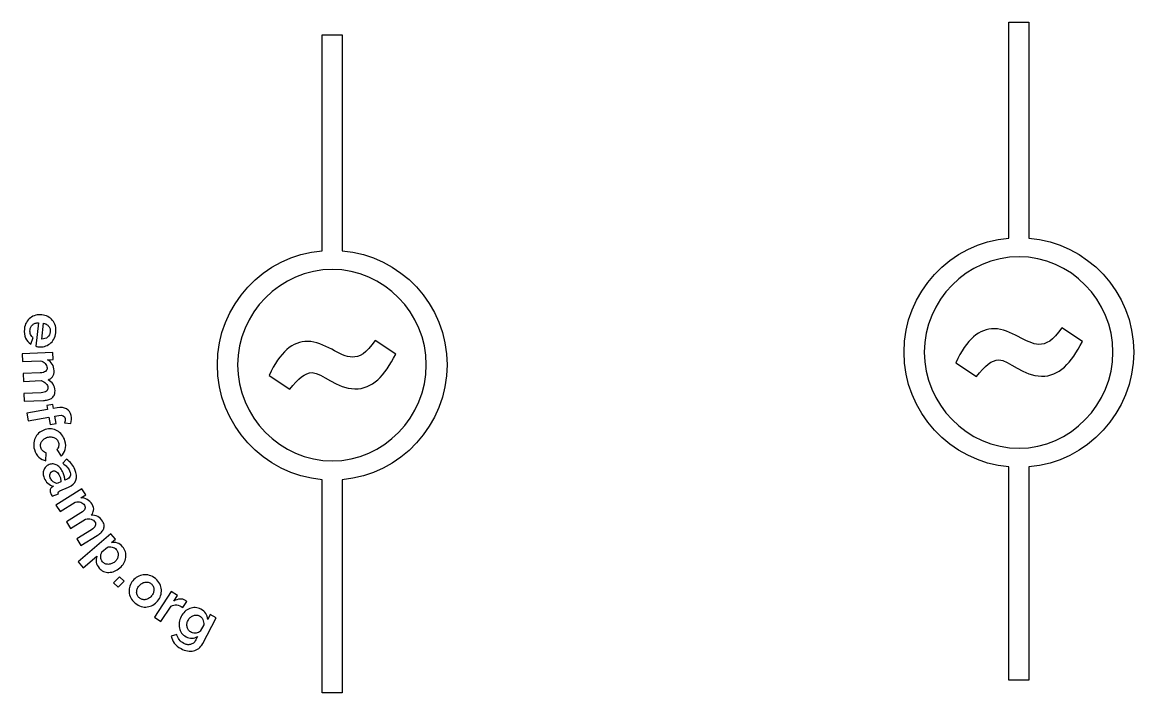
# Model space of a CAD drawing. Extents: x 1114 to 1549, y -1080 to -955.
# Drawn here: x 1342.6 to 1549.1, y -1080 to -955.5 of the extents above; entities that cross this region are included whole.
import ezdxf

# ---------------------------------------------------------------- set-up
doc = ezdxf.new("R2010")
doc.units = 0
doc.header["$MEASUREMENT"] = 0
doc.layers.add('LAYER_1', color=7, linetype='CONTINUOUS')

msp = doc.modelspace()

# ---------------------------------------------------------------- linework, layer by layer
at = {"layer": 'LAYER_1', "color": 250}
msp.add_lwpolyline([(1359.58, -1059.58), (1360.68, -1058.47), (1361.53, -1059.3), (1360.44, -1060.42), (1359.58, -1059.58)], dxfattribs=at)
for points, knots in [([(1529.64, -995.56), (1529.64, -995.56), (1529.64, -955.48), (1529.64, -955.48), (1529.64, -955.48), (1525.94, -955.48), (1525.94, -955.48), (1525.94, -955.48), (1525.94, -995.56), (1525.94, -995.56), (1515, -996.49), (1506.44, -1005.61), (1506.44, -1016.76), (1506.44, -1027.86), (1515, -1037.14), (1525.94, -1038.08), (1525.94, -1038.08), (1525.94, -1077.65), (1525.94, -1077.65), (1525.94, -1077.65), (1529.64, -1077.65), (1529.64, -1077.65), (1529.64, -1077.65), (1529.64, -1038.08), (1529.64, -1038.08), (1540.46, -1037.2), (1549.13, -1027.86), (1549.13, -1016.76), (1549.13, -1005.55), (1540.46, -996.44), (1529.64, -995.56)], [0, 0, 0, 0, 1, 1, 1, 2, 2, 2, 3, 3, 3, 4, 4, 4, 5, 5, 5, 6, 6, 6, 7, 7, 7, 8, 8, 8, 9, 9, 9, 10, 10, 10, 10]), ([(1402.05, -997.91), (1402.05, -997.91), (1402.05, -957.83), (1402.05, -957.83), (1402.05, -957.83), (1398.35, -957.83), (1398.35, -957.83), (1398.35, -957.83), (1398.35, -997.91), (1398.35, -997.91), (1387.42, -998.85), (1378.85, -1007.96), (1378.85, -1019.12), (1378.85, -1030.22), (1387.42, -1039.5), (1398.35, -1040.44), (1398.35, -1040.44), (1398.35, -1080.01), (1398.35, -1080.01), (1398.35, -1080.01), (1402.05, -1080.01), (1402.05, -1080.01), (1402.05, -1080.01), (1402.05, -1040.44), (1402.05, -1040.44), (1412.87, -1039.56), (1421.54, -1030.22), (1421.54, -1019.12), (1421.54, -1007.91), (1412.87, -998.8), (1402.05, -997.91)], [0, 0, 0, 0, 1, 1, 1, 2, 2, 2, 3, 3, 3, 4, 4, 4, 5, 5, 5, 6, 6, 6, 7, 7, 7, 8, 8, 8, 9, 9, 9, 10, 10, 10, 10]), ([(1527.81, -1034.6), (1518.15, -1034.6), (1510.19, -1026.37), (1510.19, -1016.76), (1510.19, -1007.15), (1518.15, -999.03), (1527.81, -999.03), (1537.37, -999.03), (1545.27, -1007.15), (1545.27, -1016.76), (1545.27, -1026.37), (1537.37, -1034.6), (1527.81, -1034.6)], [0, 0, 0, 0, 1, 1, 1, 2, 2, 2, 3, 3, 3, 4, 4, 4, 4]), ([(1400.23, -1036.96), (1390.56, -1036.96), (1382.61, -1028.73), (1382.61, -1019.12), (1382.61, -1009.51), (1390.56, -1001.39), (1400.23, -1001.39), (1409.78, -1001.39), (1417.68, -1009.51), (1417.68, -1019.12), (1417.68, -1028.73), (1409.78, -1036.96), (1400.23, -1036.96)], [0, 0, 0, 0, 1, 1, 1, 2, 2, 2, 3, 3, 3, 4, 4, 4, 4]), ([(1342.99, -1012.46), (1343.05, -1012), (1343.17, -1011.6), (1343.37, -1011.25), (1343.56, -1010.9), (1343.81, -1010.62), (1344.11, -1010.39), (1344.4, -1010.16), (1344.73, -1009.99), (1345.1, -1009.89), (1345.47, -1009.79), (1345.85, -1009.77), (1346.24, -1009.81), (1346.64, -1009.86), (1347.01, -1009.97), (1347.35, -1010.15), (1347.69, -1010.32), (1347.98, -1010.56), (1348.22, -1010.85), (1348.46, -1011.14), (1348.64, -1011.48), (1348.76, -1011.86), (1348.87, -1012.25), (1348.9, -1012.68), (1348.85, -1013.14), (1348.8, -1013.6), (1348.67, -1014), (1348.47, -1014.35), (1348.27, -1014.69), (1348.02, -1014.98), (1347.73, -1015.2), (1347.43, -1015.42), (1347.1, -1015.58), (1346.74, -1015.68), (1346.37, -1015.77), (1345.99, -1015.79), (1345.61, -1015.75), (1345.52, -1015.74), (1345.43, -1015.73), (1345.34, -1015.71), (1345.26, -1015.7), (1345.19, -1015.68), (1345.13, -1015.66), (1345.13, -1015.66), (1345.63, -1011.29), (1345.63, -1011.29), (1345.41, -1011.29), (1345.2, -1011.32), (1345.02, -1011.39), (1344.84, -1011.45), (1344.68, -1011.55), (1344.54, -1011.67), (1344.4, -1011.79), (1344.29, -1011.94), (1344.2, -1012.1), (1344.12, -1012.27), (1344.07, -1012.44), (1344.05, -1012.63), (1344.01, -1012.92), (1344.05, -1013.2), (1344.16, -1013.47), (1344.27, -1013.74), (1344.44, -1013.94), (1344.66, -1014.06), (1344.66, -1014.06), (1344.17, -1015.26), (1344.17, -1015.26), (1343.76, -1015), (1343.45, -1014.63), (1343.22, -1014.14), (1343, -1013.65), (1342.92, -1013.09), (1342.99, -1012.46)], [0, 0, 0, 0, 1, 1, 1, 2, 2, 2, 3, 3, 3, 4, 4, 4, 5, 5, 5, 6, 6, 6, 7, 7, 7, 8, 8, 8, 9, 9, 9, 10, 10, 10, 11, 11, 11, 12, 12, 12, 13, 13, 13, 14, 14, 14, 15, 15, 15, 16, 16, 16, 17, 17, 17, 18, 18, 18, 19, 19, 19, 20, 20, 20, 21, 21, 21, 22, 22, 22, 23, 23, 23, 24, 24, 24, 24]), ([(1346.24, -1014.31), (1346.66, -1014.33), (1347.02, -1014.21), (1347.31, -1013.96), (1347.6, -1013.71), (1347.76, -1013.39), (1347.81, -1013), (1347.83, -1012.8), (1347.82, -1012.62), (1347.77, -1012.44), (1347.72, -1012.26), (1347.64, -1012.1), (1347.53, -1011.96), (1347.42, -1011.82), (1347.29, -1011.69), (1347.13, -1011.59), (1346.96, -1011.49), (1346.78, -1011.42), (1346.57, -1011.38), (1346.57, -1011.38), (1346.24, -1014.31), (1346.24, -1014.31)], [0, 0, 0, 0, 1, 1, 1, 2, 2, 2, 3, 3, 3, 4, 4, 4, 5, 5, 5, 6, 6, 6, 7, 7, 7, 7]), ([(1524.06, -1018.2), (1522.73, -1018.2), (1521.46, -1019.25), (1519.91, -1021.29), (1519.91, -1021.29), (1516.05, -1018.75), (1516.05, -1018.75), (1518.09, -1014.33), (1520.41, -1012.4), (1523.23, -1012.4), (1526.27, -1012.4), (1529.3, -1015.32), (1531.51, -1015.32), (1532.84, -1015.32), (1534.11, -1014.66), (1535.77, -1012.23), (1535.77, -1012.23), (1539.58, -1014.77), (1539.58, -1014.77), (1537.48, -1018.8), (1535.33, -1021.24), (1531.96, -1021.24), (1528.7, -1021.24), (1525.88, -1018.2), (1524.06, -1018.2)], [0, 0, 0, 0, 1, 1, 1, 2, 2, 2, 3, 3, 3, 4, 4, 4, 5, 5, 5, 6, 6, 6, 7, 7, 7, 8, 8, 8, 8]), ([(1396.47, -1020.56), (1395.15, -1020.56), (1393.88, -1021.61), (1392.33, -1023.65), (1392.33, -1023.65), (1388.46, -1021.11), (1388.46, -1021.11), (1390.51, -1016.69), (1392.83, -1014.76), (1395.64, -1014.76), (1398.68, -1014.76), (1401.72, -1017.68), (1403.93, -1017.68), (1405.25, -1017.68), (1406.52, -1017.02), (1408.18, -1014.59), (1408.18, -1014.59), (1411.99, -1017.13), (1411.99, -1017.13), (1409.89, -1021.16), (1407.74, -1023.59), (1404.37, -1023.59), (1401.11, -1023.59), (1398.29, -1020.56), (1396.47, -1020.56)], [0, 0, 0, 0, 1, 1, 1, 2, 2, 2, 3, 3, 3, 4, 4, 4, 5, 5, 5, 6, 6, 6, 7, 7, 7, 8, 8, 8, 8]), ([(1342.98, -1025.87), (1342.98, -1025.87), (1342.91, -1024.42), (1342.91, -1024.42), (1342.91, -1024.42), (1346.1, -1024.28), (1346.1, -1024.28), (1346.56, -1024.27), (1346.89, -1024.17), (1347.09, -1024), (1347.29, -1023.84), (1347.39, -1023.61), (1347.38, -1023.34), (1347.37, -1023.06), (1347.24, -1022.79), (1347.01, -1022.55), (1346.78, -1022.31), (1346.49, -1022.14), (1346.13, -1022.04), (1346.13, -1022.04), (1342.82, -1022.19), (1342.82, -1022.19), (1342.82, -1022.19), (1342.76, -1020.73), (1342.76, -1020.73), (1342.76, -1020.73), (1345.95, -1020.6), (1345.95, -1020.6), (1346.4, -1020.58), (1346.73, -1020.49), (1346.93, -1020.32), (1347.14, -1020.16), (1347.23, -1019.94), (1347.22, -1019.66), (1347.21, -1019.38), (1347.09, -1019.11), (1346.86, -1018.87), (1346.63, -1018.62), (1346.34, -1018.45), (1345.98, -1018.36), (1345.98, -1018.36), (1342.66, -1018.5), (1342.66, -1018.5), (1342.66, -1018.5), (1342.6, -1017.05), (1342.6, -1017.05), (1342.6, -1017.05), (1348.28, -1016.8), (1348.28, -1016.8), (1348.28, -1016.8), (1348.34, -1018.11), (1348.34, -1018.11), (1348.34, -1018.11), (1347.29, -1018.16), (1347.29, -1018.16), (1347.66, -1018.35), (1347.96, -1018.63), (1348.17, -1018.98), (1348.39, -1019.34), (1348.51, -1019.75), (1348.53, -1020.22), (1348.55, -1020.7), (1348.45, -1021.07), (1348.23, -1021.34), (1348.01, -1021.61), (1347.73, -1021.79), (1347.39, -1021.88), (1347.79, -1022.1), (1348.1, -1022.38), (1348.32, -1022.72), (1348.55, -1023.07), (1348.67, -1023.47), (1348.69, -1023.92), (1348.7, -1024.27), (1348.65, -1024.56), (1348.53, -1024.79), (1348.41, -1025.02), (1348.24, -1025.2), (1348.04, -1025.33), (1347.83, -1025.46), (1347.6, -1025.56), (1347.33, -1025.62), (1347.07, -1025.68), (1346.8, -1025.71), (1346.52, -1025.72), (1346.52, -1025.72), (1342.98, -1025.87), (1342.98, -1025.87)], [0, 0, 0, 0, 1, 1, 1, 2, 2, 2, 3, 3, 3, 4, 4, 4, 5, 5, 5, 6, 6, 6, 7, 7, 7, 8, 8, 8, 9, 9, 9, 10, 10, 10, 11, 11, 11, 12, 12, 12, 13, 13, 13, 14, 14, 14, 15, 15, 15, 16, 16, 16, 17, 17, 17, 18, 18, 18, 19, 19, 19, 20, 20, 20, 21, 21, 21, 22, 22, 22, 23, 23, 23, 24, 24, 24, 25, 25, 25, 26, 26, 26, 27, 27, 27, 28, 28, 28, 29, 29, 29, 29]), ([(1343.45, -1028.1), (1343.45, -1028.1), (1347.3, -1027.4), (1347.3, -1027.4), (1347.3, -1027.4), (1347.17, -1026.68), (1347.17, -1026.68), (1347.17, -1026.68), (1348.27, -1026.48), (1348.27, -1026.48), (1348.27, -1026.48), (1348.4, -1027.2), (1348.4, -1027.2), (1348.4, -1027.2), (1349.1, -1027.08), (1349.1, -1027.08), (1349.79, -1026.95), (1350.38, -1027.02), (1350.84, -1027.29), (1351.31, -1027.55), (1351.6, -1027.97), (1351.7, -1028.54), (1351.78, -1029), (1351.75, -1029.48), (1351.62, -1029.98), (1351.62, -1029.98), (1350.48, -1029.88), (1350.48, -1029.88), (1350.52, -1029.77), (1350.55, -1029.63), (1350.56, -1029.48), (1350.57, -1029.33), (1350.57, -1029.19), (1350.55, -1029.07), (1350.46, -1028.57), (1350.08, -1028.38), (1349.41, -1028.5), (1349.41, -1028.5), (1348.66, -1028.64), (1348.66, -1028.64), (1348.66, -1028.64), (1348.91, -1030), (1348.91, -1030), (1348.91, -1030), (1347.81, -1030.2), (1347.81, -1030.2), (1347.81, -1030.2), (1347.56, -1028.83), (1347.56, -1028.83), (1347.56, -1028.83), (1343.71, -1029.53), (1343.71, -1029.53), (1343.71, -1029.53), (1343.45, -1028.1), (1343.45, -1028.1)], [0, 0, 0, 0, 1, 1, 1, 2, 2, 2, 3, 3, 3, 4, 4, 4, 5, 5, 5, 6, 6, 6, 7, 7, 7, 8, 8, 8, 9, 9, 9, 10, 10, 10, 11, 11, 11, 12, 12, 12, 13, 13, 13, 14, 14, 14, 15, 15, 15, 16, 16, 16, 17, 17, 17, 18, 18, 18, 18]), ([(1346.88, -1031.13), (1347.27, -1031.02), (1347.65, -1030.99), (1348.02, -1031.02), (1348.4, -1031.06), (1348.76, -1031.17), (1349.09, -1031.34), (1349.41, -1031.52), (1349.71, -1031.77), (1349.96, -1032.08), (1350.21, -1032.39), (1350.4, -1032.77), (1350.53, -1033.21), (1350.7, -1033.81), (1350.72, -1034.36), (1350.58, -1034.85), (1350.44, -1035.35), (1350.19, -1035.76), (1349.83, -1036.09), (1349.83, -1036.09), (1349.03, -1034.84), (1349.03, -1034.84), (1349.19, -1034.66), (1349.31, -1034.46), (1349.36, -1034.23), (1349.41, -1034.01), (1349.4, -1033.78), (1349.34, -1033.54), (1349.28, -1033.34), (1349.19, -1033.16), (1349.06, -1033.01), (1348.93, -1032.86), (1348.77, -1032.74), (1348.59, -1032.65), (1348.41, -1032.56), (1348.21, -1032.51), (1347.99, -1032.49), (1347.77, -1032.48), (1347.53, -1032.51), (1347.29, -1032.57), (1347.05, -1032.64), (1346.84, -1032.75), (1346.65, -1032.88), (1346.47, -1033.01), (1346.33, -1033.17), (1346.22, -1033.34), (1346.11, -1033.51), (1346.04, -1033.69), (1346.01, -1033.89), (1345.98, -1034.08), (1345.99, -1034.28), (1346.05, -1034.47), (1346.12, -1034.72), (1346.25, -1034.94), (1346.43, -1035.11), (1346.62, -1035.29), (1346.81, -1035.4), (1347.02, -1035.43), (1347.02, -1035.43), (1346.99, -1036.92), (1346.99, -1036.92), (1346.52, -1036.85), (1346.09, -1036.63), (1345.7, -1036.28), (1345.31, -1035.92), (1345.03, -1035.44), (1344.86, -1034.83), (1344.73, -1034.39), (1344.7, -1033.96), (1344.75, -1033.57), (1344.8, -1033.17), (1344.92, -1032.81), (1345.11, -1032.48), (1345.3, -1032.16), (1345.55, -1031.88), (1345.86, -1031.64), (1346.17, -1031.41), (1346.51, -1031.24), (1346.88, -1031.13)], [0, 0, 0, 0, 1, 1, 1, 2, 2, 2, 3, 3, 3, 4, 4, 4, 5, 5, 5, 6, 6, 6, 7, 7, 7, 8, 8, 8, 9, 9, 9, 10, 10, 10, 11, 11, 11, 12, 12, 12, 13, 13, 13, 14, 14, 14, 15, 15, 15, 16, 16, 16, 17, 17, 17, 18, 18, 18, 19, 19, 19, 20, 20, 20, 21, 21, 21, 22, 22, 22, 23, 23, 23, 24, 24, 24, 25, 25, 25, 26, 26, 26, 26]), ([(1346.67, -1040.13), (1346.56, -1039.87), (1346.5, -1039.62), (1346.49, -1039.36), (1346.49, -1039.11), (1346.52, -1038.87), (1346.61, -1038.65), (1346.69, -1038.42), (1346.81, -1038.23), (1346.98, -1038.05), (1347.14, -1037.88), (1347.34, -1037.74), (1347.58, -1037.64), (1347.83, -1037.54), (1348.08, -1037.5), (1348.34, -1037.52), (1348.59, -1037.54), (1348.84, -1037.62), (1349.07, -1037.76), (1349.3, -1037.9), (1349.51, -1038.08), (1349.71, -1038.32), (1349.9, -1038.56), (1350.07, -1038.84), (1350.21, -1039.17), (1350.3, -1039.41), (1350.38, -1039.64), (1350.43, -1039.88), (1350.49, -1040.12), (1350.51, -1040.35), (1350.51, -1040.55), (1350.51, -1040.55), (1350.81, -1040.43), (1350.81, -1040.43), (1351.16, -1040.28), (1351.39, -1040.07), (1351.49, -1039.8), (1351.6, -1039.52), (1351.57, -1039.19), (1351.41, -1038.8), (1351.29, -1038.52), (1351.12, -1038.27), (1350.91, -1038.04), (1350.7, -1037.82), (1350.44, -1037.6), (1350.13, -1037.4), (1350.13, -1037.4), (1350.81, -1036.64), (1350.81, -1036.64), (1351.54, -1037.13), (1352.07, -1037.76), (1352.39, -1038.54), (1352.71, -1039.3), (1352.77, -1039.96), (1352.57, -1040.54), (1352.37, -1041.11), (1351.92, -1041.54), (1351.22, -1041.83), (1351.22, -1041.83), (1349.59, -1042.51), (1349.59, -1042.51), (1349.45, -1042.57), (1349.36, -1042.64), (1349.32, -1042.72), (1349.28, -1042.8), (1349.29, -1042.9), (1349.34, -1043.04), (1349.34, -1043.04), (1348.19, -1043.52), (1348.19, -1043.52), (1348.11, -1043.4), (1348.05, -1043.29), (1347.99, -1043.18), (1347.93, -1043.08), (1347.89, -1042.98), (1347.86, -1042.9), (1347.76, -1042.65), (1347.73, -1042.43), (1347.79, -1042.25), (1347.84, -1042.07), (1347.96, -1041.92), (1348.13, -1041.81), (1348.13, -1041.81), (1348.41, -1041.66), (1348.41, -1041.66), (1348, -1041.55), (1347.65, -1041.37), (1347.35, -1041.1), (1347.05, -1040.83), (1346.82, -1040.51), (1346.67, -1040.13)], [0, 0, 0, 0, 1, 1, 1, 2, 2, 2, 3, 3, 3, 4, 4, 4, 5, 5, 5, 6, 6, 6, 7, 7, 7, 8, 8, 8, 9, 9, 9, 10, 10, 10, 11, 11, 11, 12, 12, 12, 13, 13, 13, 14, 14, 14, 15, 15, 15, 16, 16, 16, 17, 17, 17, 18, 18, 18, 19, 19, 19, 20, 20, 20, 21, 21, 21, 22, 22, 22, 23, 23, 23, 24, 24, 24, 25, 25, 25, 26, 26, 26, 27, 27, 27, 28, 28, 28, 29, 29, 29, 30, 30, 30, 30]), ([(1347.81, -1040.1), (1347.9, -1040.33), (1348.03, -1040.53), (1348.2, -1040.7), (1348.36, -1040.87), (1348.53, -1040.98), (1348.71, -1041.04), (1348.89, -1041.14), (1349.05, -1041.16), (1349.19, -1041.1), (1349.19, -1041.1), (1349.79, -1040.85), (1349.79, -1040.85), (1349.78, -1040.67), (1349.76, -1040.47), (1349.72, -1040.27), (1349.68, -1040.07), (1349.62, -1039.88), (1349.55, -1039.71), (1349.4, -1039.36), (1349.21, -1039.11), (1348.96, -1038.95), (1348.71, -1038.8), (1348.46, -1038.77), (1348.22, -1038.87), (1348, -1038.96), (1347.84, -1039.13), (1347.76, -1039.37), (1347.69, -1039.6), (1347.7, -1039.85), (1347.81, -1040.1)], [0, 0, 0, 0, 1, 1, 1, 2, 2, 2, 3, 3, 3, 4, 4, 4, 5, 5, 5, 6, 6, 6, 7, 7, 7, 8, 8, 8, 9, 9, 9, 10, 10, 10, 10]), ([(1353.5, -1052.65), (1353.5, -1052.65), (1352.74, -1051.42), (1352.74, -1051.42), (1352.74, -1051.42), (1355.45, -1049.74), (1355.45, -1049.74), (1355.84, -1049.5), (1356.08, -1049.26), (1356.18, -1049.01), (1356.27, -1048.76), (1356.25, -1048.52), (1356.1, -1048.29), (1355.96, -1048.05), (1355.72, -1047.88), (1355.4, -1047.78), (1355.08, -1047.68), (1354.74, -1047.68), (1354.38, -1047.77), (1354.38, -1047.77), (1351.56, -1049.51), (1351.56, -1049.51), (1351.56, -1049.51), (1350.8, -1048.28), (1350.8, -1048.28), (1350.8, -1048.28), (1353.51, -1046.6), (1353.51, -1046.6), (1353.9, -1046.36), (1354.14, -1046.12), (1354.24, -1045.87), (1354.34, -1045.63), (1354.31, -1045.39), (1354.17, -1045.16), (1354.02, -1044.92), (1353.79, -1044.75), (1353.47, -1044.64), (1353.15, -1044.54), (1352.81, -1044.53), (1352.45, -1044.63), (1352.45, -1044.63), (1349.62, -1046.37), (1349.62, -1046.37), (1349.62, -1046.37), (1348.86, -1045.14), (1348.86, -1045.14), (1348.86, -1045.14), (1353.7, -1042.14), (1353.7, -1042.14), (1353.7, -1042.14), (1354.39, -1043.26), (1354.39, -1043.26), (1354.39, -1043.26), (1353.49, -1043.82), (1353.49, -1043.82), (1353.92, -1043.8), (1354.31, -1043.9), (1354.67, -1044.1), (1355.03, -1044.31), (1355.34, -1044.61), (1355.58, -1045.01), (1355.84, -1045.42), (1355.93, -1045.79), (1355.87, -1046.13), (1355.81, -1046.47), (1355.65, -1046.77), (1355.4, -1047.01), (1355.86, -1047), (1356.27, -1047.1), (1356.63, -1047.29), (1356.99, -1047.48), (1357.29, -1047.77), (1357.53, -1048.16), (1357.71, -1048.46), (1357.81, -1048.73), (1357.81, -1048.99), (1357.82, -1049.25), (1357.77, -1049.49), (1357.66, -1049.7), (1357.54, -1049.92), (1357.38, -1050.12), (1357.18, -1050.3), (1356.98, -1050.48), (1356.76, -1050.64), (1356.52, -1050.79), (1356.52, -1050.79), (1353.5, -1052.65), (1353.5, -1052.65)], [0, 0, 0, 0, 1, 1, 1, 2, 2, 2, 3, 3, 3, 4, 4, 4, 5, 5, 5, 6, 6, 6, 7, 7, 7, 8, 8, 8, 9, 9, 9, 10, 10, 10, 11, 11, 11, 12, 12, 12, 13, 13, 13, 14, 14, 14, 15, 15, 15, 16, 16, 16, 17, 17, 17, 18, 18, 18, 19, 19, 19, 20, 20, 20, 21, 21, 21, 22, 22, 22, 23, 23, 23, 24, 24, 24, 25, 25, 25, 26, 26, 26, 27, 27, 27, 28, 28, 28, 29, 29, 29, 29]), ([(1356.88, -1056.85), (1356.59, -1056.51), (1356.41, -1056.15), (1356.35, -1055.77), (1356.28, -1055.39), (1356.32, -1055.01), (1356.46, -1054.65), (1356.46, -1054.65), (1353.94, -1056.8), (1353.94, -1056.8), (1353.94, -1056.8), (1352.99, -1055.7), (1352.99, -1055.7), (1352.99, -1055.7), (1359.08, -1050.5), (1359.08, -1050.5), (1359.08, -1050.5), (1359.9, -1051.46), (1359.9, -1051.46), (1359.9, -1051.46), (1359.16, -1052.1), (1359.16, -1052.1), (1359.55, -1052.04), (1359.92, -1052.08), (1360.29, -1052.21), (1360.65, -1052.33), (1360.97, -1052.56), (1361.25, -1052.89), (1361.5, -1053.18), (1361.67, -1053.51), (1361.77, -1053.85), (1361.86, -1054.2), (1361.88, -1054.55), (1361.83, -1054.9), (1361.79, -1055.25), (1361.67, -1055.6), (1361.48, -1055.93), (1361.3, -1056.27), (1361.05, -1056.56), (1360.75, -1056.82), (1360.44, -1057.09), (1360.1, -1057.29), (1359.75, -1057.44), (1359.39, -1057.58), (1359.04, -1057.65), (1358.7, -1057.66), (1358.35, -1057.66), (1358.02, -1057.6), (1357.7, -1057.46), (1357.39, -1057.33), (1357.11, -1057.12), (1356.88, -1056.85)], [0, 0, 0, 0, 1, 1, 1, 2, 2, 2, 3, 3, 3, 4, 4, 4, 5, 5, 5, 6, 6, 6, 7, 7, 7, 8, 8, 8, 9, 9, 9, 10, 10, 10, 11, 11, 11, 12, 12, 12, 13, 13, 13, 14, 14, 14, 15, 15, 15, 16, 16, 16, 17, 17, 17, 17]), ([(1357.51, -1055.68), (1357.65, -1055.84), (1357.81, -1055.97), (1358.01, -1056.05), (1358.2, -1056.13), (1358.4, -1056.16), (1358.6, -1056.16), (1358.81, -1056.15), (1359.01, -1056.11), (1359.22, -1056.03), (1359.43, -1055.95), (1359.62, -1055.84), (1359.79, -1055.69), (1359.97, -1055.53), (1360.11, -1055.36), (1360.22, -1055.17), (1360.32, -1054.97), (1360.39, -1054.77), (1360.41, -1054.56), (1360.43, -1054.36), (1360.42, -1054.15), (1360.36, -1053.95), (1360.3, -1053.75), (1360.2, -1053.56), (1360.05, -1053.39), (1359.96, -1053.29), (1359.85, -1053.2), (1359.72, -1053.12), (1359.59, -1053.04), (1359.45, -1052.98), (1359.31, -1052.94), (1359.16, -1052.9), (1359.01, -1052.89), (1358.86, -1052.89), (1358.71, -1052.89), (1358.57, -1052.91), (1358.43, -1052.96), (1358.43, -1052.96), (1357.41, -1053.83), (1357.41, -1053.83), (1357.25, -1054.14), (1357.17, -1054.47), (1357.19, -1054.81), (1357.2, -1055.15), (1357.3, -1055.44), (1357.51, -1055.68)], [0, 0, 0, 0, 1, 1, 1, 2, 2, 2, 3, 3, 3, 4, 4, 4, 5, 5, 5, 6, 6, 6, 7, 7, 7, 8, 8, 8, 9, 9, 9, 10, 10, 10, 11, 11, 11, 12, 12, 12, 13, 13, 13, 14, 14, 14, 15, 15, 15, 15]), ([(1363.59, -1063.37), (1363.23, -1063.07), (1362.96, -1062.74), (1362.78, -1062.39), (1362.59, -1062.03), (1362.49, -1061.66), (1362.46, -1061.29), (1362.44, -1060.92), (1362.48, -1060.55), (1362.6, -1060.19), (1362.72, -1059.83), (1362.91, -1059.5), (1363.16, -1059.2), (1363.41, -1058.89), (1363.7, -1058.64), (1364.03, -1058.46), (1364.36, -1058.27), (1364.72, -1058.15), (1365.09, -1058.11), (1365.46, -1058.06), (1365.84, -1058.09), (1366.22, -1058.21), (1366.61, -1058.32), (1366.98, -1058.52), (1367.34, -1058.81), (1367.7, -1059.11), (1367.96, -1059.43), (1368.15, -1059.79), (1368.33, -1060.15), (1368.43, -1060.51), (1368.46, -1060.88), (1368.48, -1061.26), (1368.43, -1061.62), (1368.31, -1061.98), (1368.2, -1062.34), (1368.01, -1062.68), (1367.76, -1062.99), (1367.51, -1063.29), (1367.22, -1063.53), (1366.89, -1063.72), (1366.55, -1063.9), (1366.2, -1064.02), (1365.84, -1064.07), (1365.47, -1064.12), (1365.09, -1064.09), (1364.7, -1063.97), (1364.32, -1063.86), (1363.95, -1063.66), (1363.59, -1063.37)], [0, 0, 0, 0, 1, 1, 1, 2, 2, 2, 3, 3, 3, 4, 4, 4, 5, 5, 5, 6, 6, 6, 7, 7, 7, 8, 8, 8, 9, 9, 9, 10, 10, 10, 11, 11, 11, 12, 12, 12, 13, 13, 13, 14, 14, 14, 15, 15, 15, 16, 16, 16, 16]), ([(1364.31, -1060.15), (1364.15, -1060.34), (1364.03, -1060.55), (1363.96, -1060.75), (1363.89, -1060.96), (1363.86, -1061.17), (1363.86, -1061.37), (1363.87, -1061.57), (1363.92, -1061.76), (1364, -1061.94), (1364.09, -1062.12), (1364.21, -1062.28), (1364.38, -1062.41), (1364.54, -1062.54), (1364.72, -1062.64), (1364.91, -1062.69), (1365.1, -1062.74), (1365.3, -1062.75), (1365.5, -1062.71), (1365.7, -1062.68), (1365.89, -1062.61), (1366.09, -1062.5), (1366.28, -1062.38), (1366.45, -1062.23), (1366.62, -1062.03), (1366.77, -1061.84), (1366.89, -1061.64), (1366.96, -1061.43), (1367.04, -1061.22), (1367.07, -1061.01), (1367.06, -1060.81), (1367.06, -1060.61), (1367.01, -1060.42), (1366.92, -1060.24), (1366.84, -1060.06), (1366.71, -1059.9), (1366.55, -1059.77), (1366.39, -1059.64), (1366.21, -1059.55), (1366.02, -1059.5), (1365.82, -1059.45), (1365.62, -1059.44), (1365.42, -1059.47), (1365.22, -1059.51), (1365.03, -1059.58), (1364.83, -1059.69), (1364.64, -1059.81), (1364.47, -1059.96), (1364.31, -1060.15)], [0, 0, 0, 0, 1, 1, 1, 2, 2, 2, 3, 3, 3, 4, 4, 4, 5, 5, 5, 6, 6, 6, 7, 7, 7, 8, 8, 8, 9, 9, 9, 10, 10, 10, 11, 11, 11, 12, 12, 12, 13, 13, 13, 14, 14, 14, 15, 15, 15, 16, 16, 16, 16]), ([(1372.43, -1064.15), (1372.06, -1063.91), (1371.68, -1063.76), (1371.3, -1063.71), (1370.92, -1063.65), (1370.58, -1063.72), (1370.27, -1063.9), (1370.27, -1063.9), (1368.37, -1066.77), (1368.37, -1066.77), (1368.37, -1066.77), (1367.15, -1065.96), (1367.15, -1065.96), (1367.15, -1065.96), (1370.3, -1061.23), (1370.3, -1061.23), (1370.3, -1061.23), (1371.42, -1061.97), (1371.42, -1061.97), (1371.42, -1061.97), (1370.74, -1062.98), (1370.74, -1062.98), (1371.12, -1062.76), (1371.51, -1062.64), (1371.9, -1062.62), (1372.3, -1062.59), (1372.64, -1062.67), (1372.93, -1062.87), (1373, -1062.91), (1373.04, -1062.95), (1373.08, -1062.97), (1373.11, -1063), (1373.13, -1063.02), (1373.16, -1063.05), (1373.16, -1063.05), (1372.43, -1064.15), (1372.43, -1064.15)], [0, 0, 0, 0, 1, 1, 1, 2, 2, 2, 3, 3, 3, 4, 4, 4, 5, 5, 5, 6, 6, 6, 7, 7, 7, 8, 8, 8, 9, 9, 9, 10, 10, 10, 11, 11, 11, 12, 12, 12, 12]), ([(1373.04, -1069.6), (1372.7, -1069.43), (1372.43, -1069.2), (1372.22, -1068.92), (1372.01, -1068.64), (1371.87, -1068.33), (1371.8, -1067.99), (1371.72, -1067.65), (1371.71, -1067.3), (1371.76, -1066.94), (1371.81, -1066.57), (1371.93, -1066.22), (1372.11, -1065.87), (1372.3, -1065.51), (1372.53, -1065.2), (1372.81, -1064.94), (1373.09, -1064.69), (1373.4, -1064.5), (1373.73, -1064.36), (1374.06, -1064.23), (1374.4, -1064.18), (1374.75, -1064.19), (1375.11, -1064.21), (1375.46, -1064.3), (1375.81, -1064.48), (1376.21, -1064.69), (1376.51, -1064.96), (1376.71, -1065.29), (1376.91, -1065.62), (1377.03, -1065.98), (1377.06, -1066.38), (1377.06, -1066.38), (1377.52, -1065.49), (1377.52, -1065.49), (1377.52, -1065.49), (1378.65, -1066.08), (1378.65, -1066.08), (1378.65, -1066.08), (1376.14, -1070.88), (1376.14, -1070.88), (1375.95, -1071.25), (1375.7, -1071.55), (1375.41, -1071.77), (1375.12, -1072), (1374.79, -1072.15), (1374.44, -1072.22), (1374.08, -1072.3), (1373.7, -1072.3), (1373.31, -1072.23), (1372.91, -1072.16), (1372.51, -1072.02), (1372.1, -1071.81), (1371.55, -1071.52), (1371.13, -1071.18), (1370.85, -1070.8), (1370.57, -1070.43), (1370.38, -1070), (1370.28, -1069.52), (1370.28, -1069.52), (1371.34, -1069.21), (1371.34, -1069.21), (1371.41, -1069.55), (1371.56, -1069.86), (1371.78, -1070.15), (1372, -1070.43), (1372.28, -1070.66), (1372.61, -1070.84), (1372.81, -1070.94), (1373.02, -1071.01), (1373.23, -1071.06), (1373.44, -1071.1), (1373.64, -1071.1), (1373.84, -1071.05), (1374.04, -1071.01), (1374.23, -1070.92), (1374.4, -1070.78), (1374.57, -1070.64), (1374.72, -1070.45), (1374.85, -1070.21), (1374.85, -1070.21), (1375.18, -1069.57), (1375.18, -1069.57), (1374.87, -1069.77), (1374.52, -1069.87), (1374.13, -1069.87), (1373.75, -1069.87), (1373.38, -1069.78), (1373.04, -1069.6)], [0, 0, 0, 0, 1, 1, 1, 2, 2, 2, 3, 3, 3, 4, 4, 4, 5, 5, 5, 6, 6, 6, 7, 7, 7, 8, 8, 8, 9, 9, 9, 10, 10, 10, 11, 11, 11, 12, 12, 12, 13, 13, 13, 14, 14, 14, 15, 15, 15, 16, 16, 16, 17, 17, 17, 18, 18, 18, 19, 19, 19, 20, 20, 20, 21, 21, 21, 22, 22, 22, 23, 23, 23, 24, 24, 24, 25, 25, 25, 26, 26, 26, 27, 27, 27, 28, 28, 28, 29, 29, 29, 29]), ([(1374.02, -1068.8), (1374.16, -1068.88), (1374.3, -1068.93), (1374.46, -1068.95), (1374.61, -1068.97), (1374.76, -1068.97), (1374.9, -1068.95), (1375.05, -1068.93), (1375.19, -1068.89), (1375.33, -1068.83), (1375.46, -1068.77), (1375.59, -1068.69), (1375.69, -1068.6), (1375.69, -1068.6), (1376.32, -1067.4), (1376.32, -1067.4), (1376.36, -1067.04), (1376.3, -1066.71), (1376.15, -1066.4), (1376, -1066.1), (1375.79, -1065.87), (1375.52, -1065.73), (1375.32, -1065.63), (1375.12, -1065.58), (1374.91, -1065.58), (1374.7, -1065.58), (1374.5, -1065.62), (1374.31, -1065.71), (1374.12, -1065.79), (1373.95, -1065.91), (1373.79, -1066.06), (1373.63, -1066.22), (1373.5, -1066.39), (1373.4, -1066.59), (1373.29, -1066.8), (1373.22, -1067.01), (1373.2, -1067.23), (1373.18, -1067.44), (1373.19, -1067.65), (1373.25, -1067.85), (1373.3, -1068.05), (1373.39, -1068.23), (1373.52, -1068.4), (1373.65, -1068.57), (1373.82, -1068.7), (1374.02, -1068.8)], [0, 0, 0, 0, 1, 1, 1, 2, 2, 2, 3, 3, 3, 4, 4, 4, 5, 5, 5, 6, 6, 6, 7, 7, 7, 8, 8, 8, 9, 9, 9, 10, 10, 10, 11, 11, 11, 12, 12, 12, 13, 13, 13, 14, 14, 14, 15, 15, 15, 15])]:
    msp.add_open_spline(points, degree=3, knots=knots, dxfattribs=at)

doc.saveas('drawing.dxf')
